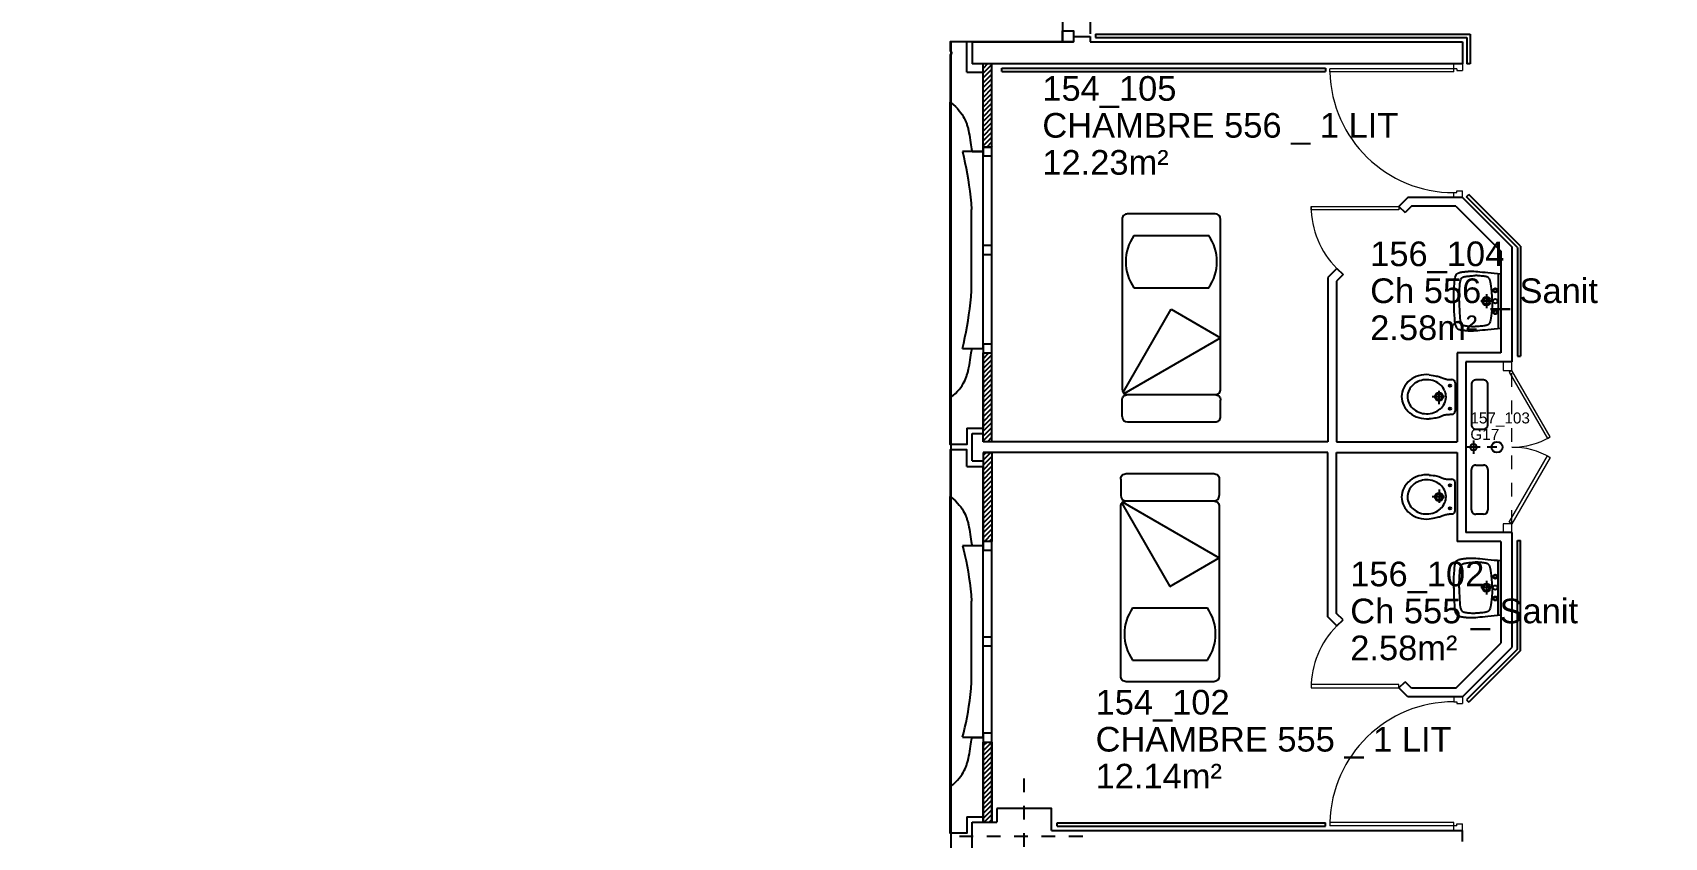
# Model space of a CAD drawing. Header units: metres. Extents: x -5 to 211, y -2 to 116.
# Drawn here: x 143.8 to 158.69, y 99.73 to 107.08 of the extents above; entities that cross this region are included whole.
import ezdxf

# ---------------------------------------------------------------- set-up
doc = ezdxf.new("R2010")
doc.units = ezdxf.units.M
doc.header["$MEASUREMENT"] = 0
doc.linetypes.add('CACHÉ', pattern=[0.25, 0.125, -0.125])
doc.linetypes.add('CONTINU', pattern=[0])
doc.layers.get('0').update_dxf_attribs({"linetype": 'CONTINUOUS'})
for name, color, linetype in [('001 axes', 1, 'CONTINUOUS'), ('004 isolation', 7, 'CONTINUOUS'), ('006 sanitaire', 5, 'CONTINUOUS'), ('009 main courante', 171, 'CONTINUOUS'), ('400 Lits', 150, 'CONTINUOUS'), ('A_ACCÈS', 7, 'CONTINUOUS'), ('A_CHASS', 4, 'CONTINUOUS'), ('A_Etiqu_Gaine', 8, 'CONTINUOUS'), ('A_Etiqu_Gaine_code', 8, 'CONTINUOUS'), ('A_Etiqu_Local', 8, 'CONTINUOUS'), ('A_MURS_ALÈG', 7, 'CONTINU'), ('A_MURS_CLOI', 7, 'CONTINUOUS'), ('A_MURS_STRU', 7, 'CONTINU'), ('CONTOUR', 54, 'CONTINUOUS')]:
    doc.layers.add(name, color=color, linetype=linetype)
doc.layers.add('A_PORT', color=8, linetype='CONTINUOUS', lineweight=0)
doc.styles.add('Attribut', font='arial.ttf')

# ---------------------------------------------------------------- blocks, each defined once
blk = doc.blocks.new('A_Etiqu_Local')
at = {"style": 'Attribut', "flags": 1}
for tag, p in [('CODE_HOPITAL', (-0.446, 1.964)), ('CODE_SITE', (-0.446, 1.739)), ('CODE_BATIMENT', (-0.446, 1.514)), ('CODE_SECTEUR', (-0.446, 1.289)), ('CODE_ETAGE', (-0.446, 1.064)), ('NOM_NORMALISE', (-0.446, -0.843)), ('SECTEUR_ACTIVITE', (-0.446, -1.068)), ('SOUS_SECTEUR_ACTIVITE', (-0.446, -1.293)), ('VOLUME', (-0.446, -1.518)), ('SERVICE', (-0.446, -1.743)), ('CODE_UG', (-0.446, -1.968)), ('CODE_UA', (-0.446, -2.193)), ('CODE_POLE', (-0.446, -2.418)), ('OCCUPANT_EXTERNE', (-0.446, -2.643)), ('DISPONIBILITE', (-0.446, -2.868)), ('ACCES_HANDICAPES', (-0.446, -3.093)), ('NATURE_SOL', (-0.446, -3.318)), ('RISQUE_LABORATOIRE', (-0.446, -3.543)), ('AMIANTE', (-0.446, -3.768))]:
    blk.add_attdef(tag, p, '', height=0.15, dxfattribs=at)
at = {"layer": 'A_Etiqu_Local', "style": 'Attribut'}
for tag, p in [('CODE_PIECE', (-0.444, 0.528)), ('NOM_USAGE', (-0.444, 0.191)), ('SURFACE', (-0.444, -0.147))]:
    blk.add_attdef(tag, p, '', height=0.225, dxfattribs=at)
blk = doc.blocks.new('A_Etiqu_Gaine')
at = {"style": 'Attribut', "flags": 1}
for tag, p in [('CODE_HOPITAL', (-0.432, 0.865)), ('CODE_SITE', (-0.432, 0.715)), ('CODE_BATIMENT', (-0.432, 0.565)), ('CODE_SECTEUR', (-0.432, 0.415)), ('CODE_ETAGE', (-0.432, 0.265)), ('NOM_NORMALISE', (-0.432, -0.335)), ('SECTEUR_ACTIVITE', (-0.432, -0.485)), ('SOUS_SECTEUR_ACTIVITE', (-0.432, -0.635)), ('SURFACE', (-0.432, -0.785)), ('CODE_UG', (-0.432, -0.935)), ('CODE_POLE', (-0.432, -1.085)), ('AMIANTE', (-0.432, -1.235))]:
    blk.add_attdef(tag, p, '', height=0.1, dxfattribs=at)
at = {"layer": 'A_Etiqu_Gaine', "style": 'Attribut'}
blk.add_attdef('NOM_USAGE', (-0.432, -0.185), '', height=0.1, dxfattribs=at)
at = {"layer": 'A_Etiqu_Gaine_code', "style": 'Attribut'}
blk.add_attdef('CODE_PIECE', (-0.432, -0.035), '', height=0.1, dxfattribs=at)

msp = doc.modelspace()

# ---------------------------------------------------------------- linework, layer by layer
at = {"layer": '001 axes', "color": 8, "linetype": 'CACHÉ'}
for p, q in [((152.85, 99.146), (152.85, 100.346)), ((152.258, 99.746), (153.443, 99.746))]:
    msp.add_line(p, q, dxfattribs=at)
at = {"layer": '004 isolation', "color": 8, "linetype": 'Continuous'}
for p, q in [((152.516, 106.796), (152.475, 106.755)), ((152.475, 106.036), (152.475, 106.796)), ((152.555, 106.796), (152.475, 106.796)), ((152.475, 106.711), (152.555, 106.791)), ((152.555, 106.036), (152.555, 106.796)), ((152.555, 106.747), (152.475, 106.667)), ((152.475, 106.623), (152.555, 106.703)), ((152.555, 106.659), (152.475, 106.579)), ((152.475, 106.534), (152.555, 106.614)), ((152.555, 106.57), (152.475, 106.49)), ((152.475, 106.446), (152.555, 106.526)), ((152.555, 106.482), (152.475, 106.402)), ((152.475, 106.358), (152.555, 106.438)), ((152.555, 106.393), (152.475, 106.313)), ((152.475, 106.269), (152.555, 106.349)), ((152.555, 106.305), (152.475, 106.225)), ((152.475, 106.181), (152.555, 106.261)), ((152.555, 106.217), (152.475, 106.137)), ((152.475, 106.093), (152.555, 106.173)), ((152.555, 106.128), (152.475, 106.048)), ((152.475, 106.036), (152.555, 106.036)), ((152.507, 106.036), (152.555, 106.084)), ((152.555, 106.04), (152.551, 106.036)), ((152.484, 104.156), (152.475, 104.148)), ((152.475, 104.104), (152.528, 104.156)), ((152.475, 103.346), (152.475, 104.156)), ((152.475, 104.156), (152.555, 104.156)), ((152.555, 104.14), (152.475, 104.06)), ((152.475, 104.015), (152.555, 104.095)), ((152.555, 103.346), (152.555, 104.156)), ((152.555, 104.051), (152.475, 103.971)), ((152.475, 103.927), (152.555, 104.007)), ((152.555, 103.963), (152.475, 103.883)), ((152.475, 103.839), (152.555, 103.919)), ((152.555, 103.874), (152.475, 103.794)), ((152.475, 103.75), (152.555, 103.83)), ((152.555, 103.786), (152.475, 103.706)), ((152.475, 103.662), (152.555, 103.742)), ((152.555, 103.698), (152.475, 103.618)), ((152.475, 103.573), (152.555, 103.653)), ((152.555, 103.609), (152.475, 103.529)), ((152.475, 103.485), (152.555, 103.565)), ((152.555, 103.521), (152.475, 103.441)), ((152.475, 103.397), (152.555, 103.477)), ((152.555, 103.432), (152.475, 103.353)), ((152.513, 103.346), (152.555, 103.388)), ((152.555, 103.346), (152.475, 103.346)), ((152.502, 103.246), (152.475, 103.22)), ((152.475, 103.176), (152.546, 103.246)), ((152.475, 103.246), (152.555, 103.246)), ((152.475, 103.246), (152.475, 102.436)), ((152.555, 103.211), (152.475, 103.131)), ((152.555, 103.246), (152.555, 102.436)), ((152.475, 103.087), (152.555, 103.167)), ((152.555, 103.123), (152.475, 103.043)), ((152.475, 102.999), (152.555, 103.079)), ((152.555, 103.035), (152.475, 102.955)), ((152.475, 102.911), (152.555, 102.991)), ((152.555, 102.946), (152.475, 102.866)), ((152.475, 102.822), (152.555, 102.902)), ((152.555, 102.858), (152.475, 102.778)), ((152.475, 102.734), (152.555, 102.814)), ((152.555, 102.77), (152.475, 102.69)), ((152.475, 102.645), (152.555, 102.725)), ((152.555, 102.681), (152.475, 102.601)), ((152.475, 102.557), (152.555, 102.637)), ((152.555, 102.593), (152.475, 102.513)), ((152.475, 102.469), (152.555, 102.549)), ((152.555, 102.504), (152.487, 102.436)), ((152.531, 102.436), (152.555, 102.46)), ((152.555, 102.436), (152.475, 102.436)), ((152.511, 100.604), (152.475, 100.568)), ((152.475, 100.524), (152.555, 100.604)), ((152.475, 99.871), (152.475, 100.604)), ((152.475, 100.604), (152.555, 100.604)), ((152.475, 100.604), (152.475, 99.871)), ((152.555, 100.56), (152.475, 100.48)), ((152.555, 100.604), (152.555, 99.871)), ((152.555, 99.871), (152.555, 100.604)), ((152.475, 100.436), (152.555, 100.516)), ((152.555, 100.471), (152.475, 100.391)), ((152.475, 100.347), (152.555, 100.427)), ((152.555, 100.383), (152.475, 100.303)), ((152.475, 100.259), (152.555, 100.339)), ((152.555, 100.295), (152.475, 100.215)), ((152.475, 100.171), (152.555, 100.251)), ((152.555, 100.206), (152.475, 100.126)), ((152.475, 100.082), (152.555, 100.162)), ((152.555, 100.118), (152.475, 100.038)), ((152.475, 99.994), (152.555, 100.074)), ((152.555, 100.03), (152.475, 99.95)), ((152.475, 99.905), (152.555, 99.985)), ((152.555, 99.941), (152.485, 99.871)), ((152.475, 99.871), (152.555, 99.871)), ((152.53, 99.871), (152.555, 99.897))]:
    msp.add_line(p, q, dxfattribs=at)
at = {"layer": '006 sanitaire', "color": 8, "linetype": 'Continuous'}
for p, q in [((156.78, 104.834), (156.784, 104.849)), ((156.784, 104.849), (156.788, 104.86)), ((156.788, 104.86), (156.792, 104.869)), ((156.792, 104.869), (156.796, 104.876)), ((156.796, 104.876), (156.799, 104.878)), ((156.799, 104.878), (156.801, 104.881)), ((156.801, 104.881), (156.804, 104.883)), ((156.804, 104.883), (156.807, 104.885)), ((156.807, 104.885), (156.81, 104.886)), ((156.81, 104.886), (156.813, 104.888)), ((156.813, 104.888), (156.817, 104.889)), ((156.817, 104.889), (156.821, 104.891)), ((156.821, 104.891), (156.825, 104.892)), ((156.825, 104.892), (156.83, 104.893)), ((156.83, 104.893), (156.836, 104.894)), ((156.836, 104.894), (156.841, 104.895)), ((156.837, 104.833), (156.84, 104.839)), ((156.84, 104.839), (156.842, 104.841)), ((156.841, 104.895), (156.847, 104.896)), ((156.842, 104.841), (156.844, 104.843)), ((156.844, 104.843), (156.846, 104.844)), ((156.846, 104.844), (156.848, 104.846)), ((156.847, 104.896), (156.854, 104.897)), ((156.848, 104.846), (156.85, 104.847)), ((156.85, 104.847), (156.852, 104.848)), ((156.852, 104.848), (156.854, 104.849)), ((156.854, 104.897), (156.86, 104.897)), ((156.854, 104.849), (156.857, 104.85)), ((156.857, 104.85), (156.86, 104.851)), ((156.86, 104.897), (156.867, 104.898)), ((156.86, 104.851), (156.863, 104.852)), ((156.863, 104.852), (156.871, 104.853)), ((156.867, 104.898), (156.873, 104.899)), ((156.871, 104.853), (156.879, 104.855)), ((156.873, 104.899), (156.88, 104.9)), ((156.879, 104.855), (156.888, 104.856)), ((156.88, 104.9), (156.886, 104.9)), ((156.886, 104.9), (156.892, 104.901)), ((156.888, 104.856), (156.898, 104.858)), ((156.892, 104.901), (156.898, 104.901)), ((156.898, 104.901), (156.904, 104.902)), ((156.898, 104.858), (156.909, 104.859)), ((156.904, 104.902), (156.91, 104.902)), ((156.909, 104.859), (156.92, 104.86)), ((156.91, 104.902), (156.915, 104.902)), ((156.915, 104.902), (156.921, 104.902)), ((156.92, 104.86), (156.931, 104.861)), ((156.921, 104.902), (156.927, 104.902)), ((156.927, 104.902), (156.933, 104.902)), ((156.931, 104.861), (156.942, 104.862)), ((156.933, 104.902), (156.939, 104.902)), ((156.939, 104.902), (156.946, 104.902)), ((156.942, 104.862), (156.953, 104.863)), ((156.946, 104.902), (156.953, 104.902)), ((156.953, 104.902), (156.97, 104.9)), ((156.953, 104.863), (156.964, 104.863)), ((156.979, 104.863), (156.968, 104.863)), ((156.97, 104.9), (156.988, 104.899)), ((156.99, 104.862), (156.979, 104.863)), ((156.988, 104.899), (157.009, 104.897)), ((157.001, 104.861), (156.99, 104.862)), ((157.012, 104.86), (157.001, 104.861)), ((157.009, 104.897), (157.031, 104.895)), ((157.023, 104.859), (157.012, 104.86)), ((157.033, 104.858), (157.023, 104.859)), ((157.031, 104.895), (157.056, 104.893)), ((157.043, 104.856), (157.033, 104.858)), ((157.053, 104.855), (157.043, 104.856)), ((157.061, 104.853), (157.053, 104.855)), ((157.056, 104.893), (157.082, 104.89)), ((157.068, 104.852), (157.061, 104.853)), ((157.071, 104.851), (157.068, 104.852)), ((157.074, 104.85), (157.071, 104.851)), ((157.077, 104.849), (157.074, 104.85)), ((157.08, 104.848), (157.077, 104.849)), ((157.082, 104.847), (157.08, 104.848)), ((157.082, 104.89), (157.11, 104.887)), ((157.084, 104.846), (157.082, 104.847)), ((157.086, 104.844), (157.084, 104.846)), ((157.088, 104.843), (157.086, 104.844)), ((157.09, 104.841), (157.088, 104.843)), ((157.091, 104.839), (157.09, 104.841)), ((157.095, 104.833), (157.091, 104.839)), ((157.11, 104.887), (157.139, 104.884)), ((157.139, 104.884), (157.169, 104.881)), ((157.169, 104.881), (157.2, 104.878)), ((157.175, 104.878), (157.175, 104.383)), ((157.2, 104.878), (157.2, 104.383)), ((156.769, 104.68), (156.771, 104.724)), ((156.771, 104.724), (156.772, 104.76)), ((156.772, 104.76), (156.775, 104.79)), ((156.775, 104.79), (156.777, 104.814)), ((156.777, 104.814), (156.78, 104.834)), ((156.82, 104.672), (156.821, 104.71)), ((156.821, 104.71), (156.822, 104.741)), ((156.822, 104.741), (156.824, 104.766)), ((156.824, 104.766), (156.826, 104.787)), ((156.826, 104.787), (156.828, 104.803)), ((156.828, 104.803), (156.831, 104.816)), ((156.831, 104.816), (156.834, 104.826)), ((156.834, 104.826), (156.837, 104.833)), ((157.067, 104.692), (157.067, 104.565)), ((157.098, 104.826), (157.095, 104.833)), ((157.101, 104.816), (157.098, 104.826)), ((157.104, 104.803), (157.101, 104.816)), ((157.107, 104.787), (157.104, 104.803)), ((157.11, 104.766), (157.107, 104.787)), ((157.113, 104.741), (157.11, 104.766)), ((157.116, 104.71), (157.113, 104.741)), ((157.119, 104.672), (157.116, 104.71)), ((156.769, 104.629), (156.769, 104.68)), ((156.769, 104.633), (156.769, 104.581)), ((156.769, 104.581), (156.771, 104.538)), ((156.82, 104.628), (156.82, 104.672)), ((156.82, 104.632), (156.82, 104.588)), ((156.82, 104.588), (156.821, 104.551)), ((156.821, 104.551), (156.822, 104.519)), ((157.118, 104.629), (157.016, 104.629)), ((157.116, 104.551), (157.113, 104.519)), ((157.119, 104.588), (157.116, 104.551)), ((157.122, 104.628), (157.119, 104.672)), ((157.122, 104.632), (157.119, 104.588)), ((156.771, 104.538), (156.772, 104.501)), ((156.772, 104.501), (156.775, 104.471)), ((156.775, 104.471), (156.777, 104.447)), ((156.777, 104.447), (156.78, 104.428)), ((156.78, 104.428), (156.784, 104.413)), ((156.784, 104.413), (156.788, 104.401)), ((156.788, 104.401), (156.792, 104.392)), ((156.792, 104.392), (156.796, 104.386)), ((156.822, 104.519), (156.824, 104.494)), ((156.824, 104.494), (156.826, 104.473)), ((156.826, 104.473), (156.828, 104.457)), ((156.828, 104.457), (156.831, 104.444)), ((156.831, 104.444), (156.834, 104.434)), ((156.834, 104.434), (156.837, 104.427)), ((156.837, 104.427), (156.84, 104.422)), ((156.84, 104.422), (156.842, 104.419)), ((156.842, 104.419), (156.844, 104.417)), ((156.844, 104.417), (156.846, 104.416)), ((156.846, 104.416), (156.848, 104.414)), ((156.848, 104.414), (156.85, 104.413)), ((156.85, 104.413), (156.852, 104.412)), ((156.852, 104.412), (156.854, 104.411)), ((156.854, 104.411), (156.857, 104.41)), ((156.857, 104.41), (156.86, 104.409)), ((156.86, 104.409), (156.863, 104.408)), ((156.863, 104.408), (156.871, 104.407)), ((156.871, 104.407), (156.879, 104.405)), ((156.879, 104.405), (156.888, 104.404)), ((156.888, 104.404), (156.898, 104.402)), ((156.898, 104.402), (156.909, 104.401)), ((156.909, 104.401), (156.92, 104.4)), ((156.92, 104.4), (156.931, 104.399)), ((156.931, 104.399), (156.943, 104.398)), ((156.943, 104.398), (156.954, 104.397)), ((156.954, 104.397), (156.966, 104.397)), ((156.977, 104.397), (156.966, 104.397)), ((156.989, 104.398), (156.977, 104.397)), ((157, 104.399), (156.989, 104.398)), ((157.012, 104.4), (157, 104.399)), ((157.023, 104.401), (157.012, 104.4)), ((157.033, 104.402), (157.023, 104.401)), ((157.043, 104.404), (157.033, 104.402)), ((157.053, 104.405), (157.043, 104.404)), ((157.061, 104.407), (157.053, 104.405)), ((157.068, 104.408), (157.061, 104.407)), ((157.071, 104.409), (157.068, 104.408)), ((157.074, 104.41), (157.071, 104.409)), ((157.077, 104.411), (157.074, 104.41)), ((157.08, 104.412), (157.077, 104.411)), ((157.082, 104.413), (157.08, 104.412)), ((157.084, 104.414), (157.082, 104.413)), ((157.086, 104.416), (157.084, 104.414)), ((157.088, 104.417), (157.086, 104.416)), ((157.09, 104.419), (157.088, 104.417)), ((157.091, 104.422), (157.09, 104.419)), ((157.095, 104.427), (157.091, 104.422)), ((157.098, 104.434), (157.095, 104.427)), ((157.101, 104.444), (157.098, 104.434)), ((157.104, 104.457), (157.101, 104.444)), ((157.107, 104.473), (157.104, 104.457)), ((157.11, 104.494), (157.107, 104.473)), ((157.113, 104.519), (157.11, 104.494)), ((156.796, 104.386), (156.799, 104.383)), ((156.799, 104.383), (156.801, 104.381)), ((156.801, 104.381), (156.804, 104.378)), ((156.804, 104.378), (156.807, 104.376)), ((156.807, 104.376), (156.81, 104.375)), ((156.81, 104.375), (156.813, 104.373)), ((156.813, 104.373), (156.817, 104.372)), ((156.817, 104.372), (156.821, 104.371)), ((156.821, 104.371), (156.825, 104.37)), ((156.825, 104.37), (156.83, 104.369)), ((156.83, 104.369), (156.836, 104.368)), ((156.836, 104.368), (156.841, 104.367)), ((156.841, 104.367), (156.847, 104.366)), ((156.847, 104.366), (156.854, 104.365)), ((156.854, 104.365), (156.86, 104.364)), ((156.86, 104.364), (156.867, 104.363)), ((156.867, 104.363), (156.873, 104.362)), ((156.873, 104.362), (156.88, 104.362)), ((156.88, 104.362), (156.886, 104.361)), ((156.886, 104.361), (156.892, 104.36)), ((156.892, 104.36), (156.898, 104.36)), ((156.898, 104.36), (156.904, 104.359)), ((156.904, 104.359), (156.91, 104.359)), ((156.91, 104.359), (156.915, 104.359)), ((156.915, 104.359), (156.921, 104.359)), ((156.921, 104.359), (156.927, 104.359)), ((156.927, 104.359), (156.933, 104.359)), ((156.933, 104.359), (156.939, 104.359)), ((156.939, 104.359), (156.946, 104.359)), ((156.946, 104.359), (156.953, 104.36)), ((156.953, 104.36), (156.97, 104.361)), ((156.97, 104.361), (156.988, 104.362)), ((156.988, 104.362), (157.009, 104.364)), ((157.009, 104.364), (157.031, 104.366)), ((157.031, 104.366), (157.056, 104.369)), ((157.056, 104.369), (157.082, 104.371)), ((157.082, 104.371), (157.11, 104.374)), ((157.11, 104.374), (157.139, 104.377)), ((157.139, 104.377), (157.169, 104.38)), ((157.169, 104.38), (157.2, 104.383)), ((156.545, 103.957), (156.564, 103.954)), ((156.564, 103.954), (156.581, 103.951)), ((156.581, 103.951), (156.596, 103.948)), ((156.596, 103.948), (156.61, 103.945)), ((156.61, 103.945), (156.621, 103.943)), ((156.621, 103.943), (156.632, 103.94)), ((156.632, 103.94), (156.64, 103.938)), ((156.635, 103.688), (156.635, 103.81)), ((156.64, 103.938), (156.648, 103.935)), ((156.648, 103.935), (156.655, 103.933)), ((156.655, 103.933), (156.66, 103.931)), ((156.66, 103.931), (156.663, 103.93)), ((156.663, 103.93), (156.665, 103.929)), ((156.665, 103.929), (156.668, 103.928)), ((156.668, 103.928), (156.67, 103.927)), ((156.67, 103.927), (156.672, 103.926)), ((156.672, 103.926), (156.674, 103.926)), ((156.674, 103.926), (156.676, 103.925)), ((156.676, 103.925), (156.678, 103.924)), ((156.678, 103.924), (156.68, 103.923)), ((156.68, 103.923), (156.682, 103.923)), ((156.682, 103.923), (156.685, 103.922)), ((156.685, 103.922), (156.687, 103.921)), ((156.687, 103.921), (156.689, 103.921)), ((156.689, 103.921), (156.691, 103.92)), ((156.691, 103.92), (156.693, 103.919)), ((156.693, 103.919), (156.696, 103.919)), ((156.696, 103.919), (156.698, 103.918)), ((156.698, 103.918), (156.7, 103.917)), ((156.7, 103.917), (156.703, 103.917)), ((156.703, 103.917), (156.705, 103.916)), ((156.705, 103.916), (156.709, 103.915)), ((156.709, 103.915), (156.714, 103.915)), ((156.714, 103.915), (156.718, 103.914)), ((156.718, 103.914), (156.722, 103.914)), ((156.722, 103.914), (156.726, 103.913)), ((156.726, 103.913), (156.731, 103.913)), ((156.731, 103.913), (156.735, 103.913)), ((156.735, 103.913), (156.74, 103.913)), ((156.74, 103.913), (156.744, 103.913)), ((156.744, 103.913), (156.749, 103.913)), ((156.749, 103.913), (156.752, 103.913)), ((156.781, 103.883), (156.781, 103.626)), ((156.931, 103.87), (156.931, 103.5)), ((157.041, 103.91), (156.971, 103.91)), ((157.081, 103.5), (157.081, 103.87)), ((156.684, 103.757), (156.572, 103.757)), ((156.545, 103.557), (156.564, 103.558)), ((156.564, 103.558), (156.581, 103.56)), ((156.581, 103.56), (156.596, 103.563)), ((156.596, 103.563), (156.61, 103.565)), ((156.61, 103.565), (156.621, 103.568)), ((156.621, 103.568), (156.632, 103.571)), ((156.632, 103.571), (156.64, 103.574)), ((156.64, 103.574), (156.648, 103.577)), ((156.648, 103.577), (156.655, 103.58)), ((156.655, 103.58), (156.66, 103.582)), ((156.66, 103.582), (156.663, 103.583)), ((156.663, 103.583), (156.665, 103.584)), ((156.665, 103.584), (156.668, 103.585)), ((156.668, 103.585), (156.67, 103.586)), ((156.67, 103.586), (156.672, 103.587)), ((156.672, 103.587), (156.674, 103.588)), ((156.674, 103.588), (156.676, 103.588)), ((156.676, 103.588), (156.678, 103.589)), ((156.678, 103.589), (156.68, 103.59)), ((156.68, 103.59), (156.682, 103.59)), ((156.682, 103.59), (156.685, 103.591)), ((156.685, 103.591), (156.687, 103.591)), ((156.687, 103.591), (156.689, 103.592)), ((156.689, 103.592), (156.691, 103.592)), ((156.691, 103.592), (156.693, 103.592)), ((156.693, 103.592), (156.696, 103.593)), ((156.696, 103.593), (156.698, 103.593)), ((156.698, 103.593), (156.7, 103.593)), ((156.7, 103.593), (156.703, 103.594)), ((156.703, 103.594), (156.705, 103.594)), ((156.705, 103.594), (156.709, 103.594)), ((156.709, 103.594), (156.714, 103.595)), ((156.714, 103.595), (156.718, 103.595)), ((156.718, 103.595), (156.722, 103.595)), ((156.722, 103.595), (156.726, 103.595)), ((156.726, 103.595), (156.731, 103.595)), ((156.731, 103.595), (156.735, 103.596)), ((156.735, 103.596), (156.74, 103.596)), ((156.74, 103.596), (156.744, 103.596)), ((156.744, 103.596), (156.749, 103.596)), ((156.749, 103.596), (156.752, 103.596)), ((156.95, 103.358), (156.95, 103.235)), ((156.971, 103.46), (157.041, 103.46)), ((157.012, 103.296), (156.889, 103.296)), ((157.164, 103.296), (157.076, 103.296)), ((156.931, 102.723), (156.931, 103.093)), ((156.971, 103.133), (157.041, 103.133)), ((157.081, 103.093), (157.081, 102.723)), ((156.545, 103.042), (156.564, 103.041)), ((156.564, 103.041), (156.581, 103.038)), ((156.581, 103.038), (156.596, 103.036)), ((156.596, 103.036), (156.61, 103.033)), ((156.61, 103.033), (156.621, 103.03)), ((156.621, 103.03), (156.632, 103.028)), ((156.632, 103.028), (156.64, 103.025)), ((156.635, 102.91), (156.635, 102.788)), ((156.64, 103.025), (156.648, 103.022)), ((156.648, 103.022), (156.655, 103.019)), ((156.655, 103.019), (156.66, 103.017)), ((156.66, 103.017), (156.663, 103.016)), ((156.663, 103.016), (156.665, 103.015)), ((156.665, 103.015), (156.668, 103.014)), ((156.668, 103.014), (156.67, 103.013)), ((156.67, 103.013), (156.672, 103.012)), ((156.672, 103.012), (156.674, 103.011)), ((156.674, 103.011), (156.676, 103.01)), ((156.676, 103.01), (156.678, 103.01)), ((156.678, 103.01), (156.68, 103.009)), ((156.68, 103.009), (156.682, 103.009)), ((156.682, 103.009), (156.685, 103.008)), ((156.685, 103.008), (156.687, 103.008)), ((156.687, 103.008), (156.689, 103.007)), ((156.689, 103.007), (156.691, 103.007)), ((156.691, 103.007), (156.693, 103.006)), ((156.693, 103.006), (156.696, 103.006)), ((156.696, 103.006), (156.698, 103.006)), ((156.698, 103.006), (156.7, 103.005)), ((156.7, 103.005), (156.703, 103.005)), ((156.703, 103.005), (156.705, 103.005)), ((156.705, 103.005), (156.709, 103.004)), ((156.709, 103.004), (156.714, 103.004)), ((156.714, 103.004), (156.718, 103.004)), ((156.718, 103.004), (156.722, 103.003)), ((156.722, 103.003), (156.726, 103.003)), ((156.726, 103.003), (156.731, 103.003)), ((156.731, 103.003), (156.735, 103.003)), ((156.735, 103.003), (156.74, 103.003)), ((156.74, 103.003), (156.744, 103.003)), ((156.744, 103.003), (156.749, 103.003)), ((156.749, 103.003), (156.752, 103.003)), ((156.781, 102.716), (156.781, 102.973)), ((156.684, 102.842), (156.572, 102.842)), ((156.545, 102.642), (156.564, 102.645)), ((156.564, 102.645), (156.581, 102.648)), ((156.581, 102.648), (156.596, 102.651)), ((156.596, 102.651), (156.61, 102.653)), ((156.61, 102.653), (156.621, 102.656)), ((156.621, 102.656), (156.632, 102.659)), ((156.632, 102.659), (156.64, 102.661)), ((156.64, 102.661), (156.648, 102.664)), ((156.648, 102.664), (156.655, 102.666)), ((156.655, 102.666), (156.66, 102.668)), ((156.66, 102.668), (156.663, 102.669)), ((156.663, 102.669), (156.665, 102.67)), ((156.665, 102.67), (156.668, 102.671)), ((156.668, 102.671), (156.67, 102.671)), ((156.67, 102.671), (156.672, 102.672)), ((156.672, 102.672), (156.674, 102.673)), ((156.674, 102.673), (156.676, 102.674)), ((156.676, 102.674), (156.678, 102.675)), ((156.678, 102.675), (156.68, 102.675)), ((156.68, 102.675), (156.682, 102.676)), ((156.682, 102.676), (156.685, 102.677)), ((156.685, 102.677), (156.687, 102.677)), ((156.687, 102.677), (156.689, 102.678)), ((156.689, 102.678), (156.691, 102.679)), ((156.691, 102.679), (156.693, 102.68)), ((156.693, 102.68), (156.696, 102.68)), ((156.696, 102.68), (156.698, 102.681)), ((156.698, 102.681), (156.7, 102.681)), ((156.7, 102.681), (156.703, 102.682)), ((156.703, 102.682), (156.705, 102.682)), ((156.705, 102.682), (156.709, 102.683)), ((156.709, 102.683), (156.714, 102.684)), ((156.714, 102.684), (156.718, 102.685)), ((156.718, 102.685), (156.722, 102.685)), ((156.722, 102.685), (156.726, 102.685)), ((156.726, 102.685), (156.731, 102.686)), ((156.731, 102.686), (156.735, 102.686)), ((156.735, 102.686), (156.74, 102.686)), ((156.74, 102.686), (156.744, 102.686)), ((156.744, 102.686), (156.749, 102.686)), ((156.749, 102.686), (156.752, 102.686)), ((157.041, 102.683), (156.971, 102.683)), ((156.772, 102.142), (156.775, 102.172)), ((156.775, 102.172), (156.777, 102.196)), ((156.777, 102.196), (156.78, 102.215)), ((156.78, 102.215), (156.784, 102.23)), ((156.784, 102.23), (156.788, 102.242)), ((156.788, 102.242), (156.792, 102.251)), ((156.792, 102.251), (156.796, 102.257)), ((156.796, 102.257), (156.799, 102.26)), ((156.799, 102.26), (156.801, 102.262)), ((156.801, 102.262), (156.804, 102.264)), ((156.804, 102.264), (156.807, 102.266)), ((156.807, 102.266), (156.81, 102.268)), ((156.81, 102.268), (156.813, 102.27)), ((156.813, 102.27), (156.817, 102.271)), ((156.817, 102.271), (156.821, 102.272)), ((156.821, 102.272), (156.825, 102.273)), ((156.824, 102.149), (156.826, 102.17)), ((156.825, 102.273), (156.83, 102.274)), ((156.826, 102.17), (156.828, 102.186)), ((156.828, 102.186), (156.831, 102.199)), ((156.83, 102.274), (156.836, 102.275)), ((156.831, 102.199), (156.834, 102.209)), ((156.834, 102.209), (156.837, 102.216)), ((156.836, 102.275), (156.841, 102.276)), ((156.837, 102.216), (156.84, 102.221)), ((156.84, 102.221), (156.842, 102.223)), ((156.841, 102.276), (156.847, 102.277)), ((156.842, 102.223), (156.844, 102.225)), ((156.844, 102.225), (156.846, 102.227)), ((156.846, 102.227), (156.848, 102.229)), ((156.847, 102.277), (156.854, 102.278)), ((156.848, 102.229), (156.85, 102.23)), ((156.85, 102.23), (156.852, 102.231)), ((156.852, 102.231), (156.854, 102.232)), ((156.854, 102.278), (156.86, 102.279)), ((156.854, 102.232), (156.857, 102.233)), ((156.857, 102.233), (156.86, 102.234)), ((156.86, 102.279), (156.867, 102.28)), ((156.86, 102.234), (156.863, 102.235)), ((156.863, 102.235), (156.871, 102.236)), ((156.867, 102.28), (156.873, 102.281)), ((156.871, 102.236), (156.879, 102.238)), ((156.873, 102.281), (156.88, 102.281)), ((156.879, 102.238), (156.888, 102.239)), ((156.88, 102.281), (156.886, 102.282)), ((156.886, 102.282), (156.892, 102.283)), ((156.888, 102.239), (156.898, 102.241)), ((156.892, 102.283), (156.898, 102.283)), ((156.898, 102.283), (156.904, 102.283)), ((156.898, 102.241), (156.909, 102.242)), ((156.904, 102.283), (156.91, 102.284)), ((156.909, 102.242), (156.92, 102.243)), ((156.91, 102.284), (156.915, 102.284)), ((156.915, 102.284), (156.921, 102.284)), ((156.92, 102.243), (156.931, 102.244)), ((156.921, 102.284), (156.927, 102.284)), ((156.927, 102.284), (156.933, 102.284)), ((156.931, 102.244), (156.943, 102.245)), ((156.933, 102.284), (156.939, 102.284)), ((156.939, 102.284), (156.946, 102.284)), ((156.943, 102.245), (156.954, 102.245)), ((156.946, 102.284), (156.953, 102.283)), ((156.953, 102.283), (156.97, 102.282)), ((156.954, 102.245), (156.966, 102.246)), ((156.977, 102.245), (156.966, 102.246)), ((156.97, 102.282), (156.988, 102.281)), ((156.989, 102.245), (156.977, 102.245)), ((156.988, 102.281), (157.009, 102.279)), ((157, 102.244), (156.989, 102.245)), ((157.012, 102.243), (157, 102.244)), ((157.009, 102.279), (157.031, 102.277)), ((157.023, 102.242), (157.012, 102.243)), ((157.033, 102.241), (157.023, 102.242)), ((157.031, 102.277), (157.056, 102.274)), ((157.043, 102.239), (157.033, 102.241)), ((157.053, 102.238), (157.043, 102.239)), ((157.061, 102.236), (157.053, 102.238)), ((157.056, 102.274), (157.082, 102.272)), ((157.068, 102.235), (157.061, 102.236)), ((157.071, 102.234), (157.068, 102.235)), ((157.074, 102.233), (157.071, 102.234)), ((157.077, 102.232), (157.074, 102.233)), ((157.08, 102.231), (157.077, 102.232)), ((157.082, 102.23), (157.08, 102.231)), ((157.082, 102.272), (157.11, 102.269)), ((157.084, 102.229), (157.082, 102.23)), ((157.086, 102.227), (157.084, 102.229)), ((157.088, 102.225), (157.086, 102.227)), ((157.09, 102.223), (157.088, 102.225)), ((157.091, 102.221), (157.09, 102.223)), ((157.095, 102.216), (157.091, 102.221)), ((157.098, 102.209), (157.095, 102.216)), ((157.101, 102.199), (157.098, 102.209)), ((157.104, 102.186), (157.101, 102.199)), ((157.107, 102.17), (157.104, 102.186)), ((157.11, 102.149), (157.107, 102.17)), ((157.11, 102.269), (157.139, 102.266)), ((157.139, 102.266), (157.169, 102.263)), ((157.169, 102.263), (157.2, 102.26)), ((157.175, 101.765), (157.175, 102.26)), ((157.2, 101.765), (157.2, 102.26)), ((156.769, 102.062), (156.771, 102.105)), ((156.769, 102.01), (156.769, 102.062)), ((156.769, 102.014), (156.769, 101.963)), ((156.771, 102.105), (156.772, 102.142)), ((156.82, 102.055), (156.821, 102.092)), ((156.82, 102.011), (156.82, 102.055)), ((156.82, 102.014), (156.82, 101.97)), ((156.821, 102.092), (156.822, 102.123)), ((156.822, 102.123), (156.824, 102.149)), ((157.118, 102.014), (157.016, 102.014)), ((157.067, 102.077), (157.067, 101.951)), ((157.113, 102.123), (157.11, 102.149)), ((157.116, 102.092), (157.113, 102.123)), ((157.119, 102.055), (157.116, 102.092)), ((157.122, 102.011), (157.119, 102.055)), ((157.122, 102.014), (157.119, 101.97)), ((156.769, 101.963), (156.771, 101.919)), ((156.771, 101.919), (156.772, 101.883)), ((156.772, 101.883), (156.775, 101.853)), ((156.82, 101.97), (156.821, 101.933)), ((156.821, 101.933), (156.822, 101.902)), ((156.822, 101.902), (156.824, 101.877)), ((156.824, 101.877), (156.826, 101.856)), ((157.11, 101.877), (157.107, 101.856)), ((157.113, 101.902), (157.11, 101.877)), ((157.116, 101.933), (157.113, 101.902)), ((157.119, 101.97), (157.116, 101.933)), ((156.775, 101.853), (156.777, 101.829)), ((156.777, 101.829), (156.78, 101.809)), ((156.78, 101.809), (156.784, 101.794)), ((156.784, 101.794), (156.788, 101.783)), ((156.788, 101.783), (156.792, 101.774)), ((156.792, 101.774), (156.796, 101.767)), ((156.796, 101.767), (156.799, 101.765)), ((156.799, 101.765), (156.801, 101.762)), ((156.801, 101.762), (156.804, 101.76)), ((156.804, 101.76), (156.807, 101.758)), ((156.807, 101.758), (156.81, 101.756)), ((156.81, 101.756), (156.813, 101.755)), ((156.813, 101.755), (156.817, 101.754)), ((156.817, 101.754), (156.821, 101.752)), ((156.821, 101.752), (156.825, 101.751)), ((156.825, 101.751), (156.83, 101.75)), ((156.826, 101.856), (156.828, 101.839)), ((156.828, 101.839), (156.831, 101.827)), ((156.83, 101.75), (156.836, 101.749)), ((156.831, 101.827), (156.834, 101.817)), ((156.834, 101.817), (156.837, 101.81)), ((156.836, 101.749), (156.841, 101.748)), ((156.837, 101.81), (156.84, 101.804)), ((156.84, 101.804), (156.842, 101.802)), ((156.841, 101.748), (156.847, 101.747)), ((156.842, 101.802), (156.844, 101.8)), ((156.844, 101.8), (156.846, 101.798)), ((156.846, 101.798), (156.848, 101.797)), ((156.847, 101.747), (156.854, 101.746)), ((156.848, 101.797), (156.85, 101.796)), ((156.85, 101.796), (156.852, 101.795)), ((156.852, 101.795), (156.854, 101.794)), ((156.854, 101.794), (156.857, 101.793)), ((156.854, 101.746), (156.86, 101.745)), ((156.857, 101.793), (156.86, 101.792)), ((156.86, 101.792), (156.863, 101.791)), ((156.86, 101.745), (156.867, 101.745)), ((156.863, 101.791), (156.871, 101.789)), ((156.867, 101.745), (156.873, 101.744)), ((156.871, 101.789), (156.879, 101.788)), ((156.873, 101.744), (156.88, 101.743)), ((156.879, 101.788), (156.888, 101.786)), ((156.88, 101.743), (156.886, 101.742)), ((156.886, 101.742), (156.892, 101.742)), ((156.888, 101.786), (156.898, 101.785)), ((156.892, 101.742), (156.898, 101.741)), ((156.898, 101.785), (156.909, 101.784)), ((156.898, 101.741), (156.904, 101.741)), ((156.904, 101.741), (156.91, 101.741)), ((156.909, 101.784), (156.92, 101.783)), ((156.91, 101.741), (156.915, 101.741)), ((156.915, 101.741), (156.921, 101.74)), ((156.92, 101.783), (156.931, 101.782)), ((156.921, 101.74), (156.927, 101.74)), ((156.927, 101.74), (156.933, 101.741)), ((156.931, 101.782), (156.942, 101.781)), ((156.933, 101.741), (156.939, 101.741)), ((156.939, 101.741), (156.946, 101.741)), ((156.942, 101.781), (156.953, 101.78)), ((156.946, 101.741), (156.953, 101.741)), ((156.953, 101.78), (156.964, 101.78)), ((156.953, 101.741), (156.97, 101.742)), ((156.979, 101.78), (156.968, 101.78)), ((156.97, 101.742), (156.988, 101.744)), ((156.99, 101.781), (156.979, 101.78)), ((156.988, 101.744), (157.009, 101.746)), ((157.001, 101.782), (156.99, 101.781)), ((157.012, 101.783), (157.001, 101.782)), ((157.009, 101.746), (157.031, 101.748)), ((157.023, 101.784), (157.012, 101.783)), ((157.033, 101.785), (157.023, 101.784)), ((157.031, 101.748), (157.056, 101.75)), ((157.043, 101.786), (157.033, 101.785)), ((157.053, 101.788), (157.043, 101.786)), ((157.061, 101.789), (157.053, 101.788)), ((157.056, 101.75), (157.082, 101.753)), ((157.068, 101.791), (157.061, 101.789)), ((157.071, 101.792), (157.068, 101.791)), ((157.074, 101.793), (157.071, 101.792)), ((157.077, 101.794), (157.074, 101.793)), ((157.08, 101.795), (157.077, 101.794)), ((157.082, 101.796), (157.08, 101.795)), ((157.084, 101.797), (157.082, 101.796)), ((157.082, 101.753), (157.11, 101.756)), ((157.086, 101.798), (157.084, 101.797)), ((157.088, 101.8), (157.086, 101.798)), ((157.09, 101.802), (157.088, 101.8)), ((157.091, 101.804), (157.09, 101.802)), ((157.095, 101.81), (157.091, 101.804)), ((157.098, 101.817), (157.095, 101.81)), ((157.101, 101.827), (157.098, 101.817)), ((157.104, 101.839), (157.101, 101.827)), ((157.107, 101.856), (157.104, 101.839)), ((157.11, 101.756), (157.139, 101.758)), ((157.139, 101.758), (157.169, 101.761)), ((157.169, 101.761), (157.2, 101.765))]:
    msp.add_line(p, q, dxfattribs=at)
for centre, radius in [((157.148, 104.728), 0.0189), ((157.148, 104.728), 0.0144), ((157.067, 104.629), 0.0387), ((157.067, 104.629), 0.0274), ((157.148, 104.629), 0.0204), ((157.148, 104.529), 0.0189), ((157.148, 104.529), 0.0144), ((156.635, 103.757), 0.0383), ((156.735, 103.859), 0.0105), ((156.635, 103.757), 0.0276), ((156.735, 103.649), 0.0105), ((156.95, 103.296), 0.03), ((157.164, 103.296), 0.05), ((156.735, 102.949), 0.0105), ((156.635, 102.842), 0.0383), ((156.635, 102.842), 0.0276), ((156.735, 102.739), 0.0105), ((157.067, 102.014), 0.0387), ((157.067, 102.014), 0.0274), ((157.148, 102.014), 0.0204), ((157.148, 102.114), 0.0189), ((157.148, 102.114), 0.0144), ((157.148, 101.915), 0.0189), ((157.148, 101.915), 0.0144)]:
    msp.add_circle(centre, radius, dxfattribs=at)
for centre, radius, start, end in [((156.514, 103.726), 0.232, 106.2199, 128.6619), ((156.522, 103.699), 0.26, 85.0196, 106.2207), ((156.473, 103.758), 0.179, 153.377, 180), ((156.498, 103.745), 0.207, 128.6628, 153.3774), ((156.485, 103.757), 0.138, 153.6903, 203.9157), ((156.503, 103.748), 0.158, 130.2681, 153.6903), ((156.515, 103.735), 0.176, 108.9107, 130.2683), ((156.522, 103.713), 0.199, 68.7182, 108.9193), ((156.53, 103.734), 0.176, 47.3598, 68.7175), ((156.542, 103.748), 0.158, 23.9393, 47.3615), ((156.561, 103.756), 0.138, 333.6912, 23.939), ((156.751, 103.883), 0.03, 360, 87.8165), ((156.971, 103.87), 0.04, 90.0007, 180.0008), ((157.041, 103.87), 0.04, 359.9992, 89.9993), ((156.474, 103.758), 0.18, 180.0004, 206.5189), ((156.501, 103.771), 0.21, 206.519, 231.0216), ((156.503, 103.766), 0.158, 203.9386, 227.3608), ((156.515, 103.779), 0.176, 227.3606, 248.7182), ((156.543, 103.765), 0.158, 310.2674, 333.6896), ((156.517, 103.791), 0.235, 231.0213, 253.3003), ((156.524, 103.815), 0.26, 253.3007, 274.4634), ((156.524, 103.8), 0.199, 248.7174, 288.8853), ((156.531, 103.779), 0.176, 288.9107, 310.2683), ((156.751, 103.626), 0.03, 272.1835, 360), ((156.971, 103.5), 0.04, 180.0007, 270.0008), ((157.041, 103.5), 0.04, 270.0008, 0.0007), ((156.971, 103.093), 0.04, 89.9992, 179.9993), ((157.041, 103.093), 0.04, 359.9992, 89.9993), ((156.474, 102.841), 0.18, 153.4811, 179.9996), ((156.501, 102.827), 0.21, 128.9784, 153.481), ((156.503, 102.833), 0.158, 132.6397, 156.0619), ((156.517, 102.808), 0.235, 106.6997, 128.9787), ((156.515, 102.82), 0.176, 111.2818, 132.6394), ((156.524, 102.784), 0.26, 85.5366, 106.6993), ((156.524, 102.799), 0.199, 71.0902, 111.2684), ((156.531, 102.82), 0.176, 49.7317, 71.0893), ((156.543, 102.834), 0.158, 26.3099, 49.7321), ((156.561, 102.843), 0.138, 336.0626, 26.2881), ((156.751, 102.973), 0.03, 360, 87.8165), ((156.473, 102.841), 0.179, 180, 206.623), ((156.498, 102.854), 0.207, 206.6226, 231.3372), ((156.485, 102.841), 0.138, 156.0615, 206.3221), ((156.503, 102.85), 0.158, 206.3092, 229.7314), ((156.542, 102.851), 0.158, 312.639, 336.0612), ((156.514, 102.873), 0.232, 231.3375, 253.7795), ((156.515, 102.864), 0.176, 229.7325, 251.0901), ((156.522, 102.9), 0.26, 253.7799, 274.981), ((156.522, 102.885), 0.199, 251.0894, 291.2917), ((156.53, 102.864), 0.176, 291.2818, 312.6394), ((156.751, 102.716), 0.03, 272.1835, 360), ((156.971, 102.723), 0.04, 179.9992, 269.9993), ((157.041, 102.723), 0.04, 270.0008, 0.0007)]:
    msp.add_arc(centre, radius, start, end, dxfattribs=at)
at = {"layer": '009 main courante', "color": 8, "linetype": 'Continuous'}
for p, q in [((153.5, 107.066), (156.92, 107.066)), ((153.5, 107.066), (153.5, 107.036)), ((153.5, 107.036), (156.89, 107.036)), ((156.89, 107.036), (156.89, 106.796)), ((156.92, 107.066), (156.92, 106.796)), ((156.92, 106.796), (156.89, 106.796)), ((152.645, 106.756), (155.6, 106.756)), ((152.645, 106.726), (152.645, 106.756)), ((152.645, 106.726), (155.6, 106.726)), ((155.6, 106.756), (155.6, 106.726)), ((156.886, 105.583), (156.907, 105.604)), ((157.35, 105.118), (156.886, 105.583)), ((157.38, 105.13), (156.907, 105.604)), ((157.35, 105.118), (157.35, 104.127)), ((157.38, 105.13), (157.38, 104.127)), ((157.35, 104.127), (157.38, 104.127)), ((157.35, 102.444), (157.38, 102.444)), ((157.35, 101.453), (157.35, 102.444)), ((157.38, 101.44), (157.38, 102.444)), ((157.35, 101.453), (156.886, 100.988)), ((157.38, 101.44), (156.907, 100.967)), ((156.886, 100.988), (156.907, 100.967)), ((153.15, 99.866), (155.6, 99.866)), ((153.15, 99.836), (153.15, 99.866)), ((153.15, 99.836), (155.6, 99.836)), ((155.6, 99.836), (155.6, 99.866))]:
    msp.add_line(p, q, dxfattribs=at)
at = {"layer": '400 Lits', "color": 8, "linetype": 'Continuous'}
for p, q in [((153.851, 105.229), (154.533, 105.229)), ((153.851, 104.752), (154.533, 104.752)), ((153.753, 103.794), (154.192, 104.555)), ((154.192, 104.555), (154.642, 104.295)), ((153.761, 103.786), (154.642, 104.295)), ((153.742, 103.576), (153.742, 103.726)), ((153.792, 103.776), (154.592, 103.776)), ((154.642, 103.576), (154.642, 103.726)), ((153.73, 103.005), (153.73, 102.855)), ((154.63, 103.005), (154.63, 102.855)), ((153.741, 102.786), (154.18, 102.025)), ((153.749, 102.794), (154.63, 102.285)), ((153.78, 102.805), (154.58, 102.805)), ((154.18, 102.025), (154.63, 102.285)), ((153.839, 101.828), (154.521, 101.828)), ((153.839, 101.351), (154.521, 101.351))]:
    msp.add_line(p, q, dxfattribs=at)
for points in [[(154.642, 103.825), (154.642, 105.376, 0.414213), (154.592, 105.426), (153.792, 105.426, 0.414214), (153.742, 105.376), (153.742, 103.825)], [(153.742, 103.826, 0.414213), (153.792, 103.776), (154.592, 103.776, 0.414214), (154.642, 103.826)], [(153.742, 103.726, -0.414214), (153.792, 103.776), (154.592, 103.776, -0.414214), (154.642, 103.726)], [(153.742, 103.576, 0.414213), (153.792, 103.526), (154.592, 103.526, 0.414214), (154.642, 103.576)], [(153.73, 103.005, -0.414214), (153.78, 103.055), (154.58, 103.055, -0.414214), (154.63, 103.005)], [(153.73, 102.855, 0.414213), (153.78, 102.805), (154.58, 102.805, 0.414214), (154.63, 102.855)], [(153.73, 102.755, -0.414214), (153.78, 102.805), (154.58, 102.805, -0.414214), (154.63, 102.755)], [(154.63, 102.755), (154.63, 101.205, -0.414213), (154.58, 101.155), (153.78, 101.155, -0.414214), (153.73, 101.205), (153.73, 102.755)]]:
    msp.add_lwpolyline(points, format="xyb", dxfattribs=at)
for centre, start, end in [((154.192, 104.99), 145.0078, 214.9925), ((154.192, 104.99), 325.0079, 34.9919), ((154.18, 101.59), 145.0078, 214.9925), ((154.18, 101.59), 325.0079, 34.9919)]:
    msp.add_arc(centre, 0.416, start, end, dxfattribs=at)
at = {"layer": 'A_ACCÈS', "color": 8, "linetype": 'CACHÉ'}
msp.add_line((153.45, 108.696), (153.45, 107.046), dxfattribs=at)
at = {"layer": 'A_CHASS', "color": 8, "linetype": 'Continuous'}
for p, q in [((153.2, 108.646), (153.2, 106.996)), ((152.555, 104.236), (152.555, 105.956)), ((152.555, 100.684), (152.555, 102.356))]:
    msp.add_line(p, q, dxfattribs=at)
for points in [[(152.285, 104.196), (152.475, 104.196), (152.475, 105.996), (152.285, 105.996)], [(152.555, 105.136), (152.475, 105.136)], [(152.475, 105.056), (152.555, 105.056)], [(152.285, 100.647), (152.475, 100.647), (152.475, 102.396), (152.285, 102.396)], [(152.555, 101.561), (152.475, 101.561)], [(152.475, 101.481), (152.555, 101.481)]]:
    msp.add_lwpolyline(points, dxfattribs=at)
at = {"layer": 'A_MURS_ALÈG', "color": 8, "ltscale": 200}
for p, q in [((152.175, 103.746), (152.175, 106.446)), ((152.369, 104.727), (152.369, 105.466)), ((152.175, 100.196), (152.175, 102.846)), ((152.369, 101.152), (152.369, 101.89))]:
    msp.add_line(p, q, dxfattribs=at)
for points in [[(152.285, 105.996), (152.298, 105.945), (152.309, 105.894), (152.319, 105.843), (152.329, 105.792), (152.337, 105.74), (152.345, 105.687), (152.352, 105.634), (152.358, 105.579), (152.364, 105.523), (152.369, 105.466)], [(152.285, 104.196), (152.298, 104.247), (152.309, 104.298), (152.319, 104.35), (152.329, 104.401), (152.337, 104.453), (152.345, 104.505), (152.352, 104.559), (152.358, 104.613), (152.364, 104.669), (152.369, 104.727)], [(152.285, 102.396), (152.298, 102.351), (152.309, 102.306), (152.319, 102.259), (152.329, 102.211), (152.337, 102.161), (152.345, 102.11), (152.352, 102.058), (152.358, 102.004), (152.364, 101.948), (152.369, 101.89)], [(152.285, 100.647), (152.298, 100.691), (152.309, 100.736), (152.319, 100.783), (152.329, 100.831), (152.337, 100.881), (152.345, 100.932), (152.352, 100.984), (152.358, 101.038), (152.364, 101.094), (152.369, 101.152)]]:
    msp.add_lwpolyline(points, dxfattribs=at)
at = {"layer": 'A_MURS_CLOI', "color": 8, "linetype": 'Continuous'}
for p, q in [((156.35, 105.576), (156.268, 105.494)), ((156.268, 105.494), (156.325, 105.438)), ((156.384, 105.496), (156.325, 105.438)), ((156.85, 105.576), (156.35, 105.576)), ((156.789, 105.496), (156.384, 105.496)), ((156.789, 105.496), (157.2, 105.085)), ((156.85, 105.576), (157.3, 105.126)), ((157.2, 105.085), (157.2, 104.156)), ((157.3, 105.126), (157.3, 104.076)), ((155.703, 104.929), (155.62, 104.846)), ((155.62, 104.846), (155.62, 103.346)), ((155.759, 104.872), (155.7, 104.813)), ((155.703, 104.929), (155.759, 104.872)), ((155.7, 104.813), (155.7, 103.346)), ((157.2, 104.156), (156.801, 104.156)), ((156.801, 104.156), (156.801, 103.346)), ((157.3, 104.076), (156.881, 104.076)), ((156.881, 104.076), (156.881, 102.516)), ((155.62, 103.346), (152.475, 103.346)), ((155.62, 103.246), (152.475, 103.246)), ((155.62, 101.746), (155.62, 103.246)), ((155.7, 103.346), (156.801, 103.346)), ((155.7, 103.246), (156.801, 103.246)), ((155.7, 101.779), (155.7, 103.246)), ((156.801, 103.246), (156.801, 102.436)), ((157.3, 102.516), (156.881, 102.516)), ((157.3, 102.516), (157.3, 101.466)), ((157.2, 102.436), (156.801, 102.436)), ((157.2, 102.436), (157.2, 101.508)), ((155.703, 101.664), (155.62, 101.746)), ((155.759, 101.721), (155.7, 101.779)), ((155.703, 101.664), (155.759, 101.721)), ((156.789, 101.096), (157.2, 101.508)), ((156.85, 101.016), (157.3, 101.466)), ((156.268, 101.098), (156.325, 101.155)), ((156.384, 101.096), (156.325, 101.155)), ((156.35, 101.016), (156.268, 101.098)), ((156.85, 101.016), (156.35, 101.016)), ((156.789, 101.096), (156.384, 101.096)), ((153.1, 99.796), (156.85, 99.796)), ((156.85, 99.696), (156.85, 99.796))]:
    msp.add_line(p, q, dxfattribs=at)
for points in [[(153.2, 106.996), (153.2, 107.096), (153.3, 107.096), (153.3, 106.996)], [(152.475, 105.956), (152.555, 105.956), (152.555, 106.036), (152.475, 106.036)], [(152.475, 104.156), (152.555, 104.156), (152.555, 104.236), (152.475, 104.236)], [(152.475, 102.356), (152.555, 102.356), (152.555, 102.436), (152.475, 102.436)], [(152.475, 100.604), (152.555, 100.604), (152.555, 100.684), (152.475, 100.684)]]:
    msp.add_lwpolyline(points, close=True, dxfattribs=at)
at = {"layer": 'A_MURS_STRU', "color": 8, "linetype": 'Continuous'}
for p, q in [((152.375, 106.996), (153.3, 106.996)), ((152.375, 106.996), (152.375, 106.796)), ((153.3, 107.046), (153.45, 107.046)), ((153.3, 107.046), (153.3, 106.996)), ((153.45, 107.046), (153.45, 106.996)), ((153.45, 106.996), (156.85, 106.996)), ((156.85, 106.996), (156.85, 106.796)), ((156.85, 106.796), (152.375, 106.796)), ((152.325, 106.721), (152.475, 106.721)), ((152.475, 105.996), (152.475, 106.721)), ((152.375, 105.996), (152.475, 105.996)), ((152.375, 104.196), (152.475, 104.196)), ((152.475, 104.196), (152.475, 103.471)), ((152.325, 103.471), (152.475, 103.471)), ((152.375, 103.172), (152.375, 103.421)), ((152.375, 103.421), (152.475, 103.421)), ((152.325, 103.121), (152.475, 103.121)), ((152.375, 103.172), (152.475, 103.172)), ((152.475, 102.396), (152.475, 103.121)), ((152.375, 100.646), (152.475, 100.646)), ((152.475, 100.646), (152.475, 99.921)), ((152.6, 99.996), (152.6, 99.871)), ((152.325, 99.921), (152.475, 99.921)), ((152.375, 99.871), (152.6, 99.871)), ((152.375, 99.622), (152.375, 99.871))]:
    msp.add_line(p, q, dxfattribs=at)
for points in [[(152.325, 106.721), (152.325, 106.996), (152.175, 106.996), (152.175, 106.911)], [(152.175, 106.881), (152.175, 106.446)], [(152.175, 106.446), (152.2, 106.426), (152.222, 106.406), (152.241, 106.387), (152.257, 106.368), (152.271, 106.35), (152.283, 106.333), (152.293, 106.316), (152.302, 106.299), (152.31, 106.283), (152.316, 106.268), (152.316, 106.268), (152.319, 106.26), (152.322, 106.253), (152.325, 106.245), (152.327, 106.238), (152.33, 106.23), (152.332, 106.222), (152.334, 106.214), (152.337, 106.206), (152.339, 106.197), (152.341, 106.187), (152.341, 106.187), (152.345, 106.167), (152.349, 106.145), (152.353, 106.123), (152.356, 106.1), (152.36, 106.078), (152.363, 106.056), (152.366, 106.037), (152.368, 106.02), (152.371, 106.006), (152.372, 105.996)], [(152.175, 103.746), (152.2, 103.767), (152.222, 103.786), (152.241, 103.806), (152.257, 103.824), (152.271, 103.842), (152.283, 103.86), (152.293, 103.877), (152.302, 103.893), (152.31, 103.909), (152.316, 103.925), (152.316, 103.925), (152.319, 103.932), (152.322, 103.94), (152.325, 103.947), (152.327, 103.955), (152.33, 103.962), (152.332, 103.97), (152.334, 103.978), (152.337, 103.987), (152.339, 103.996), (152.341, 104.005), (152.341, 104.005), (152.345, 104.025), (152.349, 104.047), (152.353, 104.07), (152.356, 104.093), (152.36, 104.115), (152.363, 104.136), (152.366, 104.156), (152.368, 104.173), (152.371, 104.186), (152.372, 104.196)], [(152.325, 103.471), (152.325, 103.321), (152.175, 103.321), (152.175, 103.746)], [(152.325, 103.121), (152.325, 103.271), (152.175, 103.271), (152.175, 102.846)], [(152.175, 102.846), (152.2, 102.825), (152.222, 102.806), (152.241, 102.786), (152.257, 102.768), (152.271, 102.75), (152.283, 102.732), (152.293, 102.715), (152.302, 102.699), (152.31, 102.683), (152.316, 102.667), (152.316, 102.667), (152.319, 102.66), (152.322, 102.652), (152.325, 102.645), (152.327, 102.637), (152.33, 102.63), (152.332, 102.622), (152.334, 102.614), (152.337, 102.605), (152.339, 102.596), (152.341, 102.587), (152.341, 102.587), (152.345, 102.567), (152.349, 102.545), (152.353, 102.522), (152.356, 102.499), (152.36, 102.477), (152.363, 102.456), (152.366, 102.436), (152.368, 102.42), (152.371, 102.406), (152.372, 102.396)], [(152.175, 100.196), (152.2, 100.217), (152.222, 100.237), (152.241, 100.256), (152.257, 100.274), (152.271, 100.292), (152.283, 100.31), (152.293, 100.327), (152.302, 100.343), (152.31, 100.359), (152.316, 100.375), (152.316, 100.375), (152.319, 100.382), (152.322, 100.39), (152.325, 100.397), (152.327, 100.405), (152.33, 100.412), (152.332, 100.42), (152.334, 100.428), (152.337, 100.437), (152.339, 100.446), (152.341, 100.455), (152.341, 100.455), (152.345, 100.475), (152.349, 100.497), (152.353, 100.52), (152.356, 100.543), (152.36, 100.565), (152.363, 100.586), (152.366, 100.606), (152.368, 100.623), (152.371, 100.636), (152.372, 100.647)], [(152.325, 99.921), (152.325, 99.771), (152.175, 99.771), (152.175, 100.196)], [(153.1, 99.796), (153.1, 99.996), (152.6, 99.996)]]:
    msp.add_lwpolyline(points, dxfattribs=at)
msp.add_arc((152.175, 106.896), 0.015, 270, 90, dxfattribs=at)
at = {"layer": 'A_PORT', "color": 8, "linetype": 'Continuous'}
for p, q in [((156.85, 106.796), (156.77, 106.796)), ((156.77, 106.722), (156.77, 106.796)), ((156.85, 106.796), (156.85, 106.736)), ((156.798, 106.752), (155.639, 106.752)), ((155.639, 106.722), (155.639, 106.752)), ((156.77, 106.722), (155.639, 106.722)), ((156.798, 106.752), (156.798, 106.736)), ((156.798, 106.736), (156.85, 106.736)), ((156.77, 105.62), (156.798, 105.62)), ((156.77, 105.576), (156.77, 105.62)), ((156.798, 105.636), (156.85, 105.636)), ((156.798, 105.62), (156.798, 105.636)), ((156.85, 105.576), (156.85, 105.636)), ((155.468, 105.464), (155.468, 105.494)), ((155.468, 105.494), (156.268, 105.494)), ((156.268, 105.464), (155.468, 105.464)), ((156.268, 105.494), (156.268, 105.464)), ((156.85, 105.576), (156.77, 105.576)), ((157.3, 104.076), (157.22, 104.076)), ((157.22, 104.076), (157.22, 103.996)), ((157.22, 103.996), (157.3, 103.996)), ((157.3, 103.996), (157.274, 103.981)), ((157.274, 103.981), (157.624, 103.375)), ((157.3, 103.996), (157.3, 104.076)), ((157.65, 103.39), (157.3, 103.996)), ((157.624, 103.375), (157.65, 103.39)), ((157.274, 102.611), (157.624, 103.218)), ((157.65, 103.203), (157.3, 102.596)), ((157.624, 103.218), (157.65, 103.203)), ((157.3, 102.596), (157.274, 102.611)), ((157.3, 102.596), (157.22, 102.596)), ((157.22, 102.596), (157.22, 102.516)), ((157.22, 102.516), (157.3, 102.516)), ((157.3, 102.516), (157.3, 102.596)), ((156.268, 101.128), (155.468, 101.128)), ((155.468, 101.128), (155.468, 101.098)), ((156.268, 101.098), (156.268, 101.128)), ((155.468, 101.098), (156.268, 101.098)), ((156.85, 101.016), (156.77, 101.016)), ((156.77, 101.016), (156.77, 100.972)), ((156.77, 100.972), (156.798, 100.972)), ((156.798, 100.972), (156.798, 100.956)), ((156.85, 101.016), (156.85, 100.956)), ((156.798, 100.956), (156.85, 100.956)), ((156.77, 99.87), (155.639, 99.87)), ((155.639, 99.87), (155.639, 99.84)), ((156.798, 99.84), (155.639, 99.84)), ((156.77, 99.796), (156.77, 99.87)), ((156.85, 99.796), (156.77, 99.796)), ((156.798, 99.856), (156.85, 99.856)), ((156.798, 99.84), (156.798, 99.856)), ((156.85, 99.796), (156.85, 99.856))]:
    msp.add_line(p, q, dxfattribs=at)
at = {"layer": 'A_PORT', "color": 8, "linetype": 'CACHÉ'}
msp.add_line((157.3, 102.596), (157.3, 103.996), dxfattribs=at)
at = {"layer": 'A_PORT', "color": 8, "linetype": 'Continuous'}
for centre, radius, start, end in [((156.77, 106.752), 1.132, 181.5186, 270), ((156.268, 105.494), 0.8, 180, 225.0001), ((157.3, 103.996), 0.7, 270, 300), ((157.3, 102.596), 0.7, 60, 90), ((156.268, 101.098), 0.8, 135, 180), ((156.77, 99.84), 1.132, 90, 178.4814)]:
    msp.add_arc(centre, radius, start, end, dxfattribs=at)
at = {"layer": 'CONTOUR', "color": 8}
msp.add_lwpolyline([(167.29, 74.546), (167.29, 92.696), (175.98, 92.696), (175.98, 114.296), (168.85, 114.296), (168.85, 113.546), (167.1, 113.546), (167.1, 115.946), (152.5, 115.946), (152.5, 108.746), (153.2, 108.746), (153.2, 106.996), (152.18, 106.996), (152.18, 92.646), (143.8, 92.646), (143.8, 78.046)], dxfattribs=at)

# ---------------------------------------------------------------- block references
at = {"layer": 'A_Etiqu_Gaine', "color": 8}
ref = msp.add_blockref('A_Etiqu_Gaine', (157.353, 103.547), dxfattribs=at)
ref.add_attrib('CODE_PIECE', '157_103', (156.921, 103.513), dxfattribs={"layer": 'A_Etiqu_Gaine_code', "height": 0.1, "style": 'Attribut'})
ref.add_attrib('NOM_USAGE', 'G17', (156.921, 103.363), dxfattribs={"height": 0.1, "style": 'Attribut'})
at = {"layer": 'A_Etiqu_Local', "color": 8}
ref = msp.add_blockref('A_Etiqu_Local', (153.459, 105.931), dxfattribs=at)
ref.add_attrib('CODE_PIECE', '154_105', (153.015, 106.459), dxfattribs={"height": 0.225, "style": 'Attribut'})
ref.add_attrib('NOM_USAGE', 'CHAMBRE 556 _ 1 LIT', (153.015, 106.122), dxfattribs={"height": 0.225, "style": 'Attribut'})
ref.add_attrib('SURFACE', '12.23m²', (153.015, 105.784), dxfattribs={"height": 0.225, "style": 'Attribut'})
ref = msp.add_blockref('A_Etiqu_Local', (156.45, 104.421), dxfattribs=at)
ref.add_attrib('CODE_PIECE', '156_104', (156.007, 104.949), dxfattribs={"height": 0.225, "style": 'Attribut'})
ref.add_attrib('NOM_USAGE', 'Ch 556 _ Sanit', (156.007, 104.612), dxfattribs={"height": 0.225, "style": 'Attribut'})
ref.add_attrib('SURFACE', '2.58m²', (156.007, 104.274), dxfattribs={"height": 0.225, "style": 'Attribut'})
ref = msp.add_blockref('A_Etiqu_Local', (156.268, 101.497), dxfattribs=at)
ref.add_attrib('CODE_PIECE', '156_102', (155.825, 102.026), dxfattribs={"height": 0.225, "style": 'Attribut'})
ref.add_attrib('NOM_USAGE', 'Ch 555 _ Sanit', (155.825, 101.688), dxfattribs={"height": 0.225, "style": 'Attribut'})
ref.add_attrib('SURFACE', '2.58m²', (155.825, 101.351), dxfattribs={"height": 0.225, "style": 'Attribut'})
ref = msp.add_blockref('A_Etiqu_Local', (153.945, 100.327), dxfattribs=at)
ref.add_attrib('CODE_PIECE', '154_102', (153.501, 100.855), dxfattribs={"height": 0.225, "style": 'Attribut'})
ref.add_attrib('NOM_USAGE', 'CHAMBRE 555 _ 1 LIT', (153.501, 100.517), dxfattribs={"height": 0.225, "style": 'Attribut'})
ref.add_attrib('SURFACE', '12.14m²', (153.501, 100.18), dxfattribs={"height": 0.225, "style": 'Attribut'})

doc.saveas('drawing.dxf')
